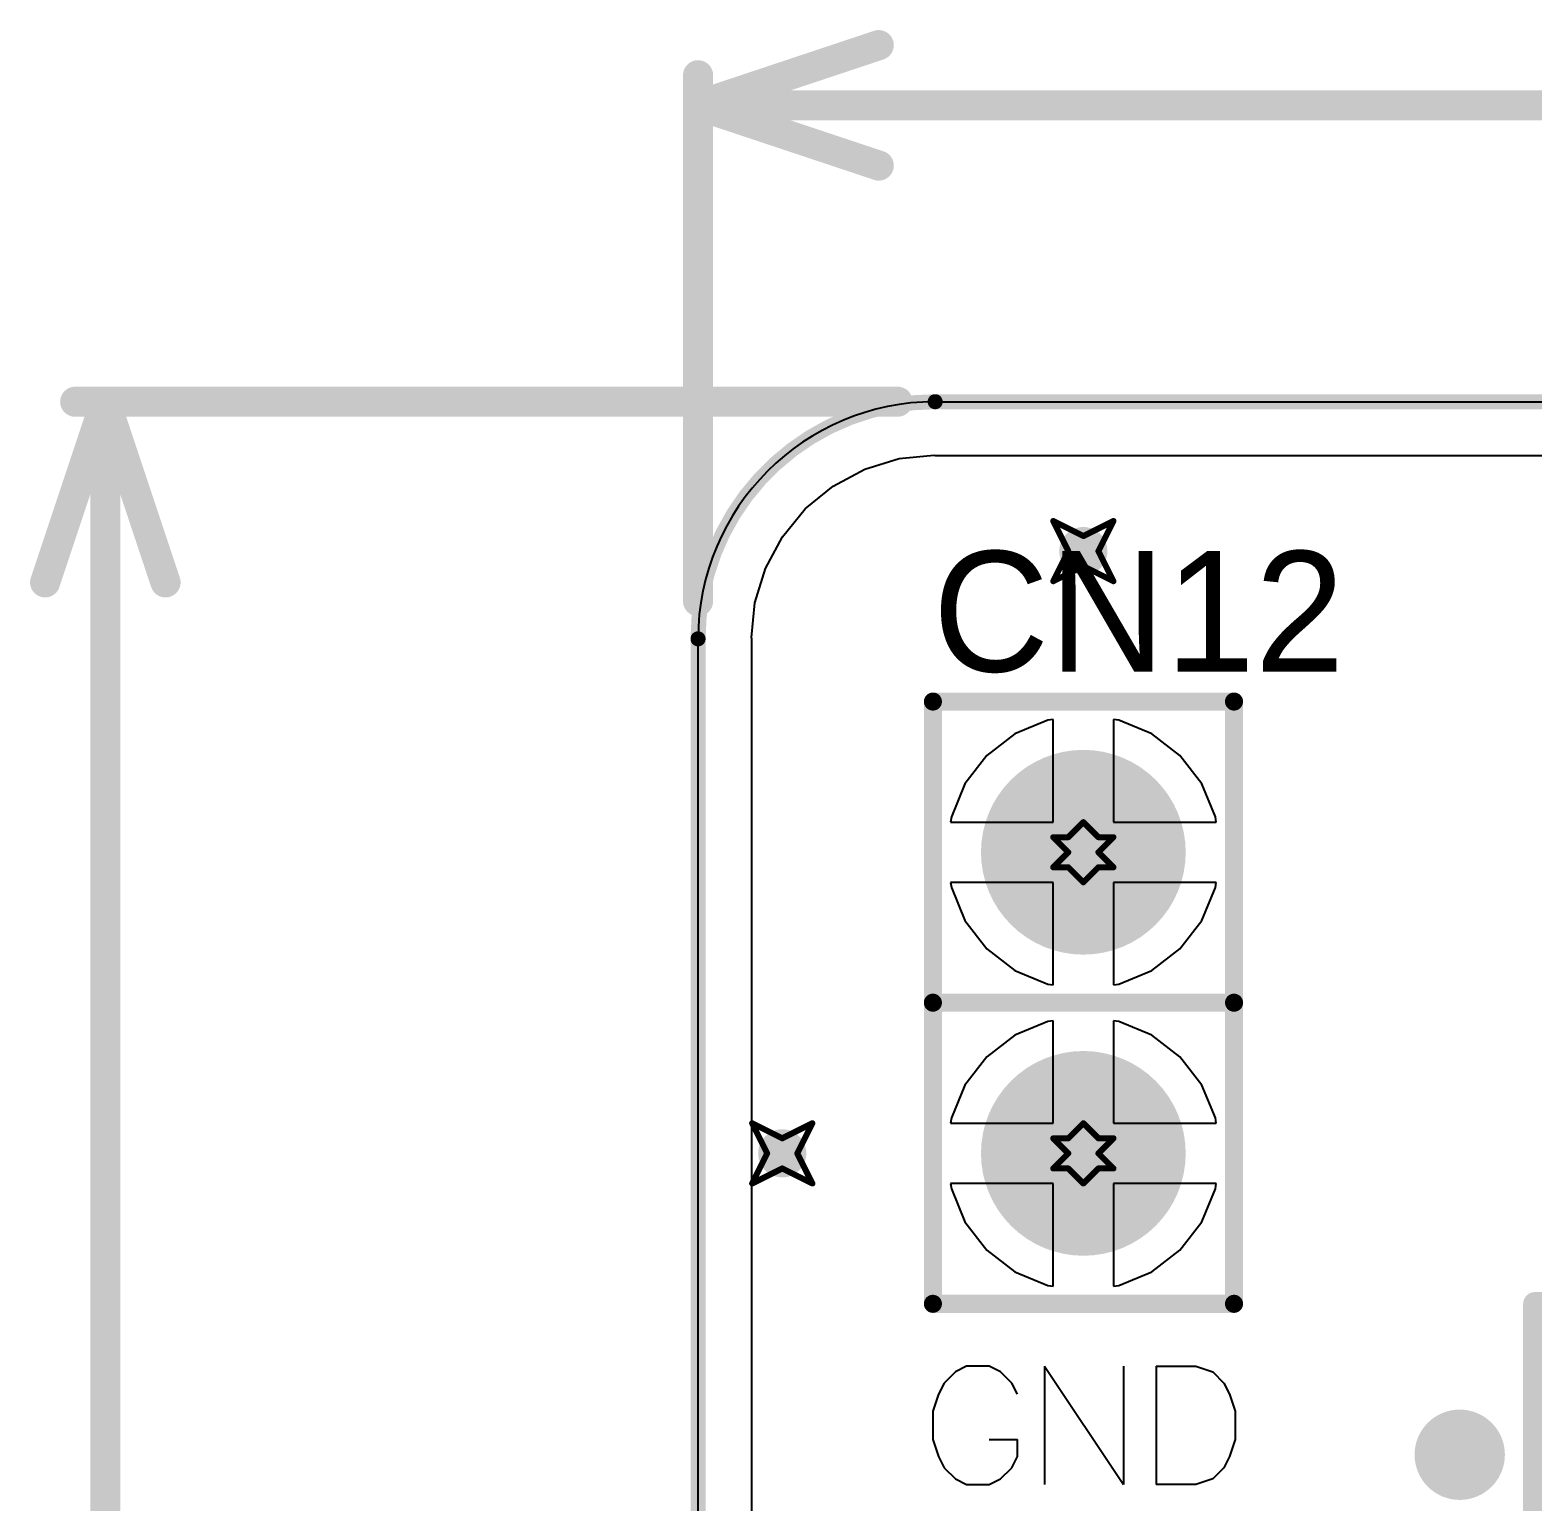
# Model space of a CAD drawing. Header units: millimetres. Extents: x 2.26 to 6.57, y 1.2 to 4.64.
# Drawn here: x 2.2585 to 2.7576, y 4.0874 to 4.5762 of the extents above; entities that cross this region are included whole.
import ezdxf

# ---------------------------------------------------------------- set-up
doc = ezdxf.new("R2010")
doc.units = ezdxf.units.MM
doc.header["$MEASUREMENT"] = 0
for name, color, linetype in [('BottomLayer', 5, 'Continuous'), ('BottomSolder', 6, 'Continuous'), ('DrillDrawing', 1, 'Continuous'), ('KeepOutLayer', 6, 'Continuous'), ('Mechanical1', 6, 'Continuous'), ('MultiLayer', 9, 'Continuous'), ('PadHoleLayer', 156, 'Continuous'), ('TopLayer', 1, 'Continuous'), ('TopOverlay', 2, 'Continuous'), ('TopSolder', 216, 'Continuous'), ('ViaHoleLayer', 16, 'Continuous')]:
    doc.layers.add(name, color=color, linetype=linetype)

# ---------------------------------------------------------------- blocks, each defined once
blk = doc.blocks.new('1_6P_88')
at = {"layer": 'BottomLayer', "const_width": 0.055}
for points in [[(0.1, 0.0075), (0.1, -0.0075)], [(0.2, 0.0075), (0.2, -0.0075)], [(0.3, 0.0075), (0.3, -0.0075)], [(0.4, 0.0075), (0.4, -0.0075)], [(0.5, 0.0075), (0.5, -0.0075)]]:
    blk.add_lwpolyline(points, dxfattribs=at)
at = {"layer": 'BottomLayer', "const_width": 0.0275}
for points in [[(0.08625, 0.0075, 1), (0.11375, 0.0075, 1)], [(0.18625, 0.0075, 1), (0.21375, 0.0075, 1)], [(0.28625, 0.0075, 1), (0.31375, 0.0075, 1)], [(0.38625, 0.0075, 1), (0.41375, 0.0075, 1)], [(0.48625, 0.0075, 1), (0.51375, 0.0075, 1)], [(0.08625, -0.0075, 1), (0.11375, -0.0075, 1)], [(0.18625, -0.0075, 1), (0.21375, -0.0075, 1)], [(0.28625, -0.0075, 1), (0.31375, -0.0075, 1)], [(0.38625, -0.0075, 1), (0.41375, -0.0075, 1)], [(0.48625, -0.0075, 1), (0.51375, -0.0075, 1)]]:
    blk.add_lwpolyline(points, format="xyb", close=True, dxfattribs=at)
at = {"layer": 'BottomLayer'}
blk.add_solid([(-0.0275, -0.035), (0.0275, -0.035), (-0.0275, 0.035), (0.0275, 0.035)], dxfattribs=at)
at = {"layer": 'BottomSolder', "const_width": 0.063}
for points in [[(0.1, 0.0075), (0.1, -0.0075)], [(0.2, 0.0075), (0.2, -0.0075)], [(0.3, 0.0075), (0.3, -0.0075)], [(0.4, 0.0075), (0.4, -0.0075)], [(0.5, 0.0075), (0.5, -0.0075)]]:
    blk.add_lwpolyline(points, dxfattribs=at)
at = {"layer": 'BottomSolder', "const_width": 0.0315}
for points in [[(0.08425, 0.0075, 1), (0.11575, 0.0075, 1)], [(0.18425, 0.0075, 1), (0.21575, 0.0075, 1)], [(0.28425, 0.0075, 1), (0.31575, 0.0075, 1)], [(0.38425, 0.0075, 1), (0.41575, 0.0075, 1)], [(0.48425, 0.0075, 1), (0.51575, 0.0075, 1)], [(0.08425, -0.0075, 1), (0.11575, -0.0075, 1)], [(0.18425, -0.0075, 1), (0.21575, -0.0075, 1)], [(0.28425, -0.0075, 1), (0.31575, -0.0075, 1)], [(0.38425, -0.0075, 1), (0.41575, -0.0075, 1)], [(0.48425, -0.0075, 1), (0.51575, -0.0075, 1)]]:
    blk.add_lwpolyline(points, format="xyb", close=True, dxfattribs=at)
at = {"layer": 'BottomSolder'}
blk.add_solid([(-0.0315, -0.039), (0.0315, -0.039), (-0.0315, 0.039), (0.0315, 0.039)], dxfattribs=at)
at = {"layer": 'MultiLayer', "const_width": 0.055}
for points in [[(0.1, 0.0075), (0.1, -0.0075)], [(0.2, 0.0075), (0.2, -0.0075)], [(0.3, 0.0075), (0.3, -0.0075)], [(0.4, 0.0075), (0.4, -0.0075)], [(0.5, 0.0075), (0.5, -0.0075)]]:
    blk.add_lwpolyline(points, dxfattribs=at)
at = {"layer": 'MultiLayer', "const_width": 0.0275}
for points in [[(0.08625, 0.0075, 1), (0.11375, 0.0075, 1)], [(0.18625, 0.0075, 1), (0.21375, 0.0075, 1)], [(0.28625, 0.0075, 1), (0.31375, 0.0075, 1)], [(0.38625, 0.0075, 1), (0.41375, 0.0075, 1)], [(0.48625, 0.0075, 1), (0.51375, 0.0075, 1)], [(0.08625, -0.0075, 1), (0.11375, -0.0075, 1)], [(0.18625, -0.0075, 1), (0.21375, -0.0075, 1)], [(0.28625, -0.0075, 1), (0.31375, -0.0075, 1)], [(0.38625, -0.0075, 1), (0.41375, -0.0075, 1)], [(0.48625, -0.0075, 1), (0.51375, -0.0075, 1)]]:
    blk.add_lwpolyline(points, format="xyb", close=True, dxfattribs=at)
at = {"layer": 'MultiLayer'}
blk.add_solid([(-0.0275, -0.035), (0.0275, -0.035), (-0.0275, 0.035), (0.0275, 0.035)], dxfattribs=at)
at = {"layer": 'PadHoleLayer', "const_width": 0.02}
for points in [[(-0.01, 0, 1), (0.01, 0, 1)], [(0.09, 0, 1), (0.11, 0, 1)], [(0.19, 0, 1), (0.21, 0, 1)], [(0.29, 0, 1), (0.31, 0, 1)], [(0.39, 0, 1), (0.41, 0, 1)], [(0.49, 0, 1), (0.51, 0, 1)]]:
    blk.add_lwpolyline(points, format="xyb", close=True, dxfattribs=at)
at = {"layer": 'TopLayer', "const_width": 0.055}
for points in [[(0.1, 0.0075), (0.1, -0.0075)], [(0.2, 0.0075), (0.2, -0.0075)], [(0.3, 0.0075), (0.3, -0.0075)], [(0.4, 0.0075), (0.4, -0.0075)], [(0.5, 0.0075), (0.5, -0.0075)]]:
    blk.add_lwpolyline(points, dxfattribs=at)
at = {"layer": 'TopLayer', "const_width": 0.0275}
for points in [[(0.08625, 0.0075, 1), (0.11375, 0.0075, 1)], [(0.18625, 0.0075, 1), (0.21375, 0.0075, 1)], [(0.28625, 0.0075, 1), (0.31375, 0.0075, 1)], [(0.38625, 0.0075, 1), (0.41375, 0.0075, 1)], [(0.48625, 0.0075, 1), (0.51375, 0.0075, 1)], [(0.08625, -0.0075, 1), (0.11375, -0.0075, 1)], [(0.18625, -0.0075, 1), (0.21375, -0.0075, 1)], [(0.28625, -0.0075, 1), (0.31375, -0.0075, 1)], [(0.38625, -0.0075, 1), (0.41375, -0.0075, 1)], [(0.48625, -0.0075, 1), (0.51375, -0.0075, 1)]]:
    blk.add_lwpolyline(points, format="xyb", close=True, dxfattribs=at)
at = {"layer": 'TopLayer'}
blk.add_solid([(-0.0275, -0.035), (0.0275, -0.035), (-0.0275, 0.035), (0.0275, 0.035)], dxfattribs=at)
at = {"layer": 'TopOverlay', "const_width": 0.00787}
for points in [[(0.55, 0.05), (-0.05, 0.05)], [(-0.05, -0.05), (-0.05, 0.05)], [(0.55, -0.05), (0.55, 0.05)], [(0.55, -0.05), (-0.05, -0.05)]]:
    blk.add_lwpolyline(points, dxfattribs=at)
at = {"layer": 'TopOverlay'}
for points, const_width in [([(-0.05197, 0.05, 1), (-0.04803, 0.05, 1)], 0.00394), ([(-0.05197, 0.05, 1), (-0.04803, 0.05, 1)], 0.00394), ([(0.54803, 0.05, 1), (0.55197, 0.05, 1)], 0.00394), ([(0.54803, 0.05, 1), (0.55197, 0.05, 1)], 0.00394), ([(-0.05197, -0.05, 1), (-0.04803, -0.05, 1)], 0.00394), ([(-0.05197, -0.05, 1), (-0.04803, -0.05, 1)], 0.00394), ([(0.54803, -0.05, 1), (0.55197, -0.05, 1)], 0.00394), ([(0.54803, -0.05, 1), (0.55197, -0.05, 1)], 0.00394), ([(0.00758, -0.075, 1), (-0.00742, -0.075, 1)], 0.015), ([(-0.01117, -0.075, 1), (-0.00367, -0.075, 1)], 0.0075), ([(0.00383, -0.075, 1), (0.01133, -0.075, 1)], 0.0075)]:
    blk.add_lwpolyline(points, format="xyb", close=True, dxfattribs=dict(at, const_width=const_width))
at = {"layer": 'TopSolder', "const_width": 0.063}
for points in [[(0.1, 0.0075), (0.1, -0.0075)], [(0.2, 0.0075), (0.2, -0.0075)], [(0.3, 0.0075), (0.3, -0.0075)], [(0.4, 0.0075), (0.4, -0.0075)], [(0.5, 0.0075), (0.5, -0.0075)]]:
    blk.add_lwpolyline(points, dxfattribs=at)
at = {"layer": 'TopSolder', "const_width": 0.0315}
for points in [[(0.08425, 0.0075, 1), (0.11575, 0.0075, 1)], [(0.18425, 0.0075, 1), (0.21575, 0.0075, 1)], [(0.28425, 0.0075, 1), (0.31575, 0.0075, 1)], [(0.38425, 0.0075, 1), (0.41575, 0.0075, 1)], [(0.48425, 0.0075, 1), (0.51575, 0.0075, 1)], [(0.08425, -0.0075, 1), (0.11575, -0.0075, 1)], [(0.18425, -0.0075, 1), (0.21575, -0.0075, 1)], [(0.28425, -0.0075, 1), (0.31575, -0.0075, 1)], [(0.38425, -0.0075, 1), (0.41575, -0.0075, 1)], [(0.48425, -0.0075, 1), (0.51575, -0.0075, 1)]]:
    blk.add_lwpolyline(points, format="xyb", close=True, dxfattribs=at)
at = {"layer": 'TopSolder'}
blk.add_solid([(-0.0315, -0.039), (0.0315, -0.039), (-0.0315, 0.039), (0.0315, 0.039)], dxfattribs=at)
blk = doc.blocks.new('SIP2_2_54_176')
at = {"layer": 'BottomLayer', "const_width": 0.03}
for points in [[(-0.015, 0, 1), (0.015, 0, 1)], [(0.085, 0, 1), (0.115, 0, 1)]]:
    blk.add_lwpolyline(points, format="xyb", close=True, dxfattribs=at)
at = {"layer": 'BottomSolder', "const_width": 0.034}
for points in [[(-0.017, 0, 1), (0.017, 0, 1)], [(0.083, 0, 1), (0.117, 0, 1)]]:
    blk.add_lwpolyline(points, format="xyb", close=True, dxfattribs=at)
at = {"layer": 'MultiLayer', "const_width": 0.03}
for points in [[(-0.015, 0, 1), (0.015, 0, 1)], [(0.085, 0, 1), (0.115, 0, 1)]]:
    blk.add_lwpolyline(points, format="xyb", close=True, dxfattribs=at)
at = {"layer": 'PadHoleLayer', "const_width": 0.02}
for points in [[(-0.01, 0, 1), (0.01, 0, 1)], [(0.09, 0, 1), (0.11, 0, 1)]]:
    blk.add_lwpolyline(points, format="xyb", close=True, dxfattribs=at)
at = {"layer": 'TopLayer', "const_width": 0.03}
for points in [[(-0.015, 0, 1), (0.015, 0, 1)], [(0.085, 0, 1), (0.115, 0, 1)]]:
    blk.add_lwpolyline(points, format="xyb", close=True, dxfattribs=at)
at = {"layer": 'TopOverlay', "const_width": 0.006}
for points in [[(-0.049961, 0.049961), (-0.049961, -0.050039)], [(-0.049961, 0.049961), (0.150039, 0.049961)], [(0.050039, 0.049961), (0.050039, -0.050039)], [(0.150039, 0.049961), (0.150039, -0.050039)], [(-0.049961, -0.050039), (0.150039, -0.050039)]]:
    blk.add_lwpolyline(points, dxfattribs=at)
at = {"layer": 'TopOverlay', "const_width": 0.003}
for points in [[(-0.051461, 0.049961, 1), (-0.048461, 0.049961, 1)], [(-0.051461, 0.049961, 1), (-0.048461, 0.049961, 1)], [(0.048539, 0.049961, 1), (0.051539, 0.049961, 1)], [(0.148539, 0.049961, 1), (0.151539, 0.049961, 1)], [(0.148539, 0.049961, 1), (0.151539, 0.049961, 1)], [(-0.051461, -0.050039, 1), (-0.048461, -0.050039, 1)], [(-0.051461, -0.050039, 1), (-0.048461, -0.050039, 1)], [(0.048539, -0.050039, 1), (0.051539, -0.050039, 1)], [(0.148539, -0.050039, 1), (0.151539, -0.050039, 1)], [(0.148539, -0.050039, 1), (0.151539, -0.050039, 1)]]:
    blk.add_lwpolyline(points, format="xyb", close=True, dxfattribs=at)
at = {"layer": 'TopSolder', "const_width": 0.034}
for points in [[(-0.017, 0, 1), (0.017, 0, 1)], [(0.083, 0, 1), (0.117, 0, 1)]]:
    blk.add_lwpolyline(points, format="xyb", close=True, dxfattribs=at)

msp = doc.modelspace()

# ---------------------------------------------------------------- linework, layer by layer
at = {"layer": 'BottomLayer'}
for p, q in [((2.5357, 4.4304), (2.54715, 4.43388)), ((2.54715, 4.43388), (2.5586, 4.435)), ((2.5586, 4.435), (2.55906, 4.43491)), ((2.55906, 4.43491), (2.55906, 4.43491)), ((2.55906, 4.43491), (2.55906, 4.43491)), ((2.55906, 4.43491), (5.15748, 4.43491)), ((2.52515, 4.42476), (2.5357, 4.4304)), ((2.5159, 4.41717), (2.52515, 4.42476)), ((2.50831, 4.40792), (2.5159, 4.41717)), ((2.50267, 4.39737), (2.50831, 4.40792)), ((2.49919, 4.38592), (2.50267, 4.39737)), ((2.49807, 4.37448), (2.49919, 4.38592)), ((2.49816, 4.37402), (2.49807, 4.37448)), ((2.49816, 3.50603), (2.49816, 4.37402)), ((2.58557, 4.34246), (2.57617, 4.33524)), ((2.59652, 4.34699), (2.58557, 4.34246)), ((2.59827, 4.34722), (2.59652, 4.34699)), ((2.59827, 4.31315), (2.59827, 4.34722)), ((2.62002, 4.34699), (2.61827, 4.34722)), ((2.61827, 4.34722), (2.61827, 4.31315)), ((2.63096, 4.34246), (2.62002, 4.34699)), ((2.64036, 4.33524), (2.63096, 4.34246)), ((2.57617, 4.33524), (2.56896, 4.32584)), ((2.64758, 4.32584), (2.64036, 4.33524)), ((2.56896, 4.32584), (2.56443, 4.3149)), ((2.65211, 4.3149), (2.64758, 4.32584)), ((2.56443, 4.3149), (2.5642, 4.31315)), ((2.5642, 4.31315), (2.59827, 4.31315)), ((2.61827, 4.31315), (2.65234, 4.31315)), ((2.65234, 4.31315), (2.65211, 4.3149)), ((2.59827, 4.29315), (2.5642, 4.29315)), ((2.5642, 4.29315), (2.56443, 4.2914)), ((2.59827, 4.25908), (2.59827, 4.29315)), ((2.65234, 4.29315), (2.61827, 4.29315)), ((2.61827, 4.29315), (2.61827, 4.25908)), ((2.65211, 4.2914), (2.65234, 4.29315)), ((2.56443, 4.2914), (2.56896, 4.28046)), ((2.64758, 4.28046), (2.65211, 4.2914)), ((2.56896, 4.28046), (2.57617, 4.27106)), ((2.64036, 4.27106), (2.64758, 4.28046)), ((2.57617, 4.27106), (2.58557, 4.26384)), ((2.63096, 4.26384), (2.64036, 4.27106)), ((2.58557, 4.26384), (2.59652, 4.25931)), ((2.62002, 4.25931), (2.63096, 4.26384)), ((2.59652, 4.25931), (2.59827, 4.25908)), ((2.61827, 4.25908), (2.62002, 4.25931)), ((2.59652, 4.24699), (2.58557, 4.24246)), ((2.59827, 4.24722), (2.59652, 4.24699)), ((2.59827, 4.21315), (2.59827, 4.24722)), ((2.62002, 4.24699), (2.61827, 4.24722)), ((2.61827, 4.24722), (2.61827, 4.21315)), ((2.63096, 4.24246), (2.62002, 4.24699)), ((2.58557, 4.24246), (2.57617, 4.23524)), ((2.64036, 4.23524), (2.63096, 4.24246)), ((2.57617, 4.23524), (2.56896, 4.22584)), ((2.64758, 4.22584), (2.64036, 4.23524)), ((2.56896, 4.22584), (2.56443, 4.2149)), ((2.65211, 4.2149), (2.64758, 4.22584)), ((2.56443, 4.2149), (2.5642, 4.21315)), ((2.5642, 4.21315), (2.59827, 4.21315)), ((2.61827, 4.21315), (2.65234, 4.21315)), ((2.65234, 4.21315), (2.65211, 4.2149)), ((2.59827, 4.19315), (2.5642, 4.19315)), ((2.5642, 4.19315), (2.56443, 4.1914)), ((2.59827, 4.15908), (2.59827, 4.19315)), ((2.65234, 4.19315), (2.61827, 4.19315)), ((2.61827, 4.19315), (2.61827, 4.15908)), ((2.65211, 4.1914), (2.65234, 4.19315)), ((2.56443, 4.1914), (2.56896, 4.18046)), ((2.64758, 4.18046), (2.65211, 4.1914)), ((2.56896, 4.18046), (2.57617, 4.17106)), ((2.64036, 4.17106), (2.64758, 4.18046)), ((2.57617, 4.17106), (2.58557, 4.16384)), ((2.63096, 4.16384), (2.64036, 4.17106)), ((2.58557, 4.16384), (2.59652, 4.15931)), ((2.62002, 4.15931), (2.63096, 4.16384)), ((2.59652, 4.15931), (2.59827, 4.15908)), ((2.61827, 4.15908), (2.62002, 4.15931))]:
    msp.add_line(p, q, dxfattribs=at)
at = {"layer": 'BottomLayer', "const_width": 0.008}
for points in [[(2.60427, 4.40315, 1), (2.61227, 4.40315, 1)], [(2.50427, 4.20315, 1), (2.51227, 4.20315, 1)]]:
    msp.add_lwpolyline(points, format="xyb", close=True, dxfattribs=at)
at = {"layer": 'DrillDrawing'}
for points, const_width in [([(2.48031, 4.55118), (2.54032, 4.57118)], 0.01), ([(2.48031, 4.38652), (2.48031, 4.56118)], 0.01), ([(2.48031, 4.55118), (3.68631, 4.55118)], 0.01), ([(2.48031, 4.55118), (2.54032, 4.53118)], 0.01), ([(2.26346, 4.39276), (2.28346, 4.45276)], 0.01), ([(2.27346, 4.45276), (2.54656, 4.45276)], 0.01), ([(2.28346, 2.96869), (2.28346, 4.45276)], 0.01), ([(2.28346, 4.45276), (2.30346, 4.39276)], 0.01), ([(2.59827, 4.41315), (2.60827, 4.40815)], 0.002), ([(2.59827, 4.41315), (2.60327, 4.40315)], 0.002), ([(2.60827, 4.40815), (2.61827, 4.41315)], 0.002), ([(2.61327, 4.40315), (2.61827, 4.41315)], 0.002), ([(2.59827, 4.39315), (2.60327, 4.40315)], 0.002), ([(2.61327, 4.40315), (2.61827, 4.39315)], 0.002), ([(2.59827, 4.39315), (2.60827, 4.39815)], 0.002), ([(2.60827, 4.39815), (2.61827, 4.39315)], 0.002), ([(2.60327, 4.30815), (2.60827, 4.31315)], 0.002), ([(2.60827, 4.31315), (2.61327, 4.30815)], 0.002), ([(2.59827, 4.30815), (2.60327, 4.30315)], 0.002), ([(2.59827, 4.30815), (2.60327, 4.30815)], 0.002), ([(2.61327, 4.30815), (2.61827, 4.30815)], 0.002), ([(2.61327, 4.30315), (2.61827, 4.30815)], 0.002), ([(2.59827, 4.29815), (2.60327, 4.30315)], 0.002), ([(2.61327, 4.30315), (2.61827, 4.29815)], 0.002), ([(2.59827, 4.29815), (2.60327, 4.29815)], 0.002), ([(2.60327, 4.29815), (2.60827, 4.29315)], 0.002), ([(2.60827, 4.29315), (2.61327, 4.29815)], 0.002), ([(2.61327, 4.29815), (2.61827, 4.29815)], 0.002), ([(2.49827, 4.21315), (2.50827, 4.20815)], 0.002), ([(2.49827, 4.21315), (2.50327, 4.20315)], 0.002), ([(2.50827, 4.20815), (2.51827, 4.21315)], 0.002), ([(2.51327, 4.20315), (2.51827, 4.21315)], 0.002), ([(2.60327, 4.20815), (2.60827, 4.21315)], 0.002), ([(2.60827, 4.21315), (2.61327, 4.20815)], 0.002), ([(2.59827, 4.20815), (2.60327, 4.20315)], 0.002), ([(2.59827, 4.20815), (2.60327, 4.20815)], 0.002), ([(2.61327, 4.20815), (2.61827, 4.20815)], 0.002), ([(2.61327, 4.20315), (2.61827, 4.20815)], 0.002), ([(2.49827, 4.19315), (2.50327, 4.20315)], 0.002), ([(2.51327, 4.20315), (2.51827, 4.19315)], 0.002), ([(2.59827, 4.19815), (2.60327, 4.20315)], 0.002), ([(2.61327, 4.20315), (2.61827, 4.19815)], 0.002), ([(2.49827, 4.19315), (2.50827, 4.19815)], 0.002), ([(2.50827, 4.19815), (2.51827, 4.19315)], 0.002), ([(2.59827, 4.19815), (2.60327, 4.19815)], 0.002), ([(2.60327, 4.19815), (2.60827, 4.19315)], 0.002), ([(2.60827, 4.19315), (2.61327, 4.19815)], 0.002), ([(2.61327, 4.19815), (2.61827, 4.19815)], 0.002)]:
    msp.add_lwpolyline(points, dxfattribs=dict(at, const_width=const_width))
for points, const_width in [([(2.53782, 4.57118, 1), (2.54282, 4.57118, 1)], 0.005), ([(2.47782, 4.56118, 1), (2.48281, 4.56118, 1)], 0.005), ([(2.47782, 4.55118, 1), (2.48281, 4.55118, 1)], 0.005), ([(2.47782, 4.55118, 1), (2.48281, 4.55118, 1)], 0.005), ([(2.47782, 4.55118, 1), (2.48281, 4.55118, 1)], 0.005), ([(2.53782, 4.53118, 1), (2.54282, 4.53118, 1)], 0.005), ([(2.27096, 4.45276, 1), (2.27596, 4.45276, 1)], 0.005), ([(2.28096, 4.45276, 1), (2.28596, 4.45276, 1)], 0.005), ([(2.28096, 4.45276, 1), (2.28596, 4.45276, 1)], 0.005), ([(2.28096, 4.45276, 1), (2.28596, 4.45276, 1)], 0.005), ([(2.54406, 4.45276, 1), (2.54906, 4.45276, 1)], 0.005), ([(2.59777, 4.41315, 1), (2.59877, 4.41315, 1)], 0.001), ([(2.59777, 4.41315, 1), (2.59877, 4.41315, 1)], 0.001), ([(2.61777, 4.41315, 1), (2.61877, 4.41315, 1)], 0.001), ([(2.61777, 4.41315, 1), (2.61877, 4.41315, 1)], 0.001), ([(2.60777, 4.40815, 1), (2.60877, 4.40815, 1)], 0.001), ([(2.60777, 4.40815, 1), (2.60877, 4.40815, 1)], 0.001), ([(2.60277, 4.40315, 1), (2.60377, 4.40315, 1)], 0.001), ([(2.60277, 4.40315, 1), (2.60377, 4.40315, 1)], 0.001), ([(2.61277, 4.40315, 1), (2.61377, 4.40315, 1)], 0.001), ([(2.61277, 4.40315, 1), (2.61377, 4.40315, 1)], 0.001), ([(2.26096, 4.39276, 1), (2.26596, 4.39276, 1)], 0.005), ([(2.30096, 4.39276, 1), (2.30596, 4.39276, 1)], 0.005), ([(2.60777, 4.39815, 1), (2.60877, 4.39815, 1)], 0.001), ([(2.60777, 4.39815, 1), (2.60877, 4.39815, 1)], 0.001), ([(2.59777, 4.39315, 1), (2.59877, 4.39315, 1)], 0.001), ([(2.59777, 4.39315, 1), (2.59877, 4.39315, 1)], 0.001), ([(2.61777, 4.39315, 1), (2.61877, 4.39315, 1)], 0.001), ([(2.61777, 4.39315, 1), (2.61877, 4.39315, 1)], 0.001), ([(2.47782, 4.38652, 1), (2.48281, 4.38652, 1)], 0.005), ([(2.60777, 4.31315, 1), (2.60877, 4.31315, 1)], 0.001), ([(2.60777, 4.31315, 1), (2.60877, 4.31315, 1)], 0.001), ([(2.59777, 4.30815, 1), (2.59877, 4.30815, 1)], 0.001), ([(2.59777, 4.30815, 1), (2.59877, 4.30815, 1)], 0.001), ([(2.60277, 4.30815, 1), (2.60377, 4.30815, 1)], 0.001), ([(2.60277, 4.30815, 1), (2.60377, 4.30815, 1)], 0.001), ([(2.61277, 4.30815, 1), (2.61377, 4.30815, 1)], 0.001), ([(2.61277, 4.30815, 1), (2.61377, 4.30815, 1)], 0.001), ([(2.61777, 4.30815, 1), (2.61877, 4.30815, 1)], 0.001), ([(2.61777, 4.30815, 1), (2.61877, 4.30815, 1)], 0.001), ([(2.60277, 4.30315, 1), (2.60377, 4.30315, 1)], 0.001), ([(2.60277, 4.30315, 1), (2.60377, 4.30315, 1)], 0.001), ([(2.61277, 4.30315, 1), (2.61377, 4.30315, 1)], 0.001), ([(2.61277, 4.30315, 1), (2.61377, 4.30315, 1)], 0.001), ([(2.59777, 4.29815, 1), (2.59877, 4.29815, 1)], 0.001), ([(2.59777, 4.29815, 1), (2.59877, 4.29815, 1)], 0.001), ([(2.60277, 4.29815, 1), (2.60377, 4.29815, 1)], 0.001), ([(2.60277, 4.29815, 1), (2.60377, 4.29815, 1)], 0.001), ([(2.61277, 4.29815, 1), (2.61377, 4.29815, 1)], 0.001), ([(2.61277, 4.29815, 1), (2.61377, 4.29815, 1)], 0.001), ([(2.61777, 4.29815, 1), (2.61877, 4.29815, 1)], 0.001), ([(2.61777, 4.29815, 1), (2.61877, 4.29815, 1)], 0.001), ([(2.60777, 4.29315, 1), (2.60877, 4.29315, 1)], 0.001), ([(2.60777, 4.29315, 1), (2.60877, 4.29315, 1)], 0.001), ([(2.49777, 4.21315, 1), (2.49877, 4.21315, 1)], 0.001), ([(2.49777, 4.21315, 1), (2.49877, 4.21315, 1)], 0.001), ([(2.51777, 4.21315, 1), (2.51877, 4.21315, 1)], 0.001), ([(2.51777, 4.21315, 1), (2.51877, 4.21315, 1)], 0.001), ([(2.60777, 4.21315, 1), (2.60877, 4.21315, 1)], 0.001), ([(2.60777, 4.21315, 1), (2.60877, 4.21315, 1)], 0.001), ([(2.50777, 4.20815, 1), (2.50877, 4.20815, 1)], 0.001), ([(2.50777, 4.20815, 1), (2.50877, 4.20815, 1)], 0.001), ([(2.59777, 4.20815, 1), (2.59877, 4.20815, 1)], 0.001), ([(2.59777, 4.20815, 1), (2.59877, 4.20815, 1)], 0.001), ([(2.60277, 4.20815, 1), (2.60377, 4.20815, 1)], 0.001), ([(2.60277, 4.20815, 1), (2.60377, 4.20815, 1)], 0.001), ([(2.61277, 4.20815, 1), (2.61377, 4.20815, 1)], 0.001), ([(2.61277, 4.20815, 1), (2.61377, 4.20815, 1)], 0.001), ([(2.61777, 4.20815, 1), (2.61877, 4.20815, 1)], 0.001), ([(2.61777, 4.20815, 1), (2.61877, 4.20815, 1)], 0.001), ([(2.50277, 4.20315, 1), (2.50377, 4.20315, 1)], 0.001), ([(2.50277, 4.20315, 1), (2.50377, 4.20315, 1)], 0.001), ([(2.51277, 4.20315, 1), (2.51377, 4.20315, 1)], 0.001), ([(2.51277, 4.20315, 1), (2.51377, 4.20315, 1)], 0.001), ([(2.60277, 4.20315, 1), (2.60377, 4.20315, 1)], 0.001), ([(2.60277, 4.20315, 1), (2.60377, 4.20315, 1)], 0.001), ([(2.61277, 4.20315, 1), (2.61377, 4.20315, 1)], 0.001), ([(2.61277, 4.20315, 1), (2.61377, 4.20315, 1)], 0.001), ([(2.50777, 4.19815, 1), (2.50877, 4.19815, 1)], 0.001), ([(2.50777, 4.19815, 1), (2.50877, 4.19815, 1)], 0.001), ([(2.59777, 4.19815, 1), (2.59877, 4.19815, 1)], 0.001), ([(2.59777, 4.19815, 1), (2.59877, 4.19815, 1)], 0.001), ([(2.60277, 4.19815, 1), (2.60377, 4.19815, 1)], 0.001), ([(2.60277, 4.19815, 1), (2.60377, 4.19815, 1)], 0.001), ([(2.61277, 4.19815, 1), (2.61377, 4.19815, 1)], 0.001), ([(2.61277, 4.19815, 1), (2.61377, 4.19815, 1)], 0.001), ([(2.61777, 4.19815, 1), (2.61877, 4.19815, 1)], 0.001), ([(2.61777, 4.19815, 1), (2.61877, 4.19815, 1)], 0.001), ([(2.49777, 4.19315, 1), (2.49877, 4.19315, 1)], 0.001), ([(2.49777, 4.19315, 1), (2.49877, 4.19315, 1)], 0.001), ([(2.51777, 4.19315, 1), (2.51877, 4.19315, 1)], 0.001), ([(2.51777, 4.19315, 1), (2.51877, 4.19315, 1)], 0.001), ([(2.60777, 4.19315, 1), (2.60877, 4.19315, 1)], 0.001), ([(2.60777, 4.19315, 1), (2.60877, 4.19315, 1)], 0.001)]:
    msp.add_lwpolyline(points, format="xyb", close=True, dxfattribs=dict(at, const_width=const_width))
at = {"layer": 'KeepOutLayer', "const_width": 0.005}
msp.add_lwpolyline([(2.48031, 4.37402, -0.414214), (2.55906, 4.45276)], format="xyb", dxfattribs=at)
for points in [[(2.55906, 4.45276), (5.15748, 4.45276)], [(2.48031, 3.48819), (2.48031, 4.37402)]]:
    msp.add_lwpolyline(points, dxfattribs=at)
at = {"layer": 'KeepOutLayer', "const_width": 0.0025}
for points in [[(2.55781, 4.45276, 1), (2.56031, 4.45276, 1)], [(2.55781, 4.45276, 1), (2.56031, 4.45276, 1)], [(2.47906, 4.37402, 1), (2.48156, 4.37402, 1)], [(2.47906, 4.37402, 1), (2.48156, 4.37402, 1)]]:
    msp.add_lwpolyline(points, format="xyb", close=True, dxfattribs=at)
at = {"layer": 'Mechanical1'}
for p, q in [((2.55906, 4.45276), (5.15748, 4.45276)), ((2.48031, 3.48819), (2.48031, 4.37402))]:
    msp.add_line(p, q, dxfattribs=at)
msp.add_arc((2.55906, 4.37402), 0.07874, 90, 180, dxfattribs=at)
at = {"layer": 'MultiLayer', "const_width": 0.008}
for points in [[(2.60427, 4.40315, 1), (2.61227, 4.40315, 1)], [(2.50427, 4.20315, 1), (2.51227, 4.20315, 1)]]:
    msp.add_lwpolyline(points, format="xyb", close=True, dxfattribs=at)
at = {"layer": 'TopLayer'}
for p, q in [((2.5357, 4.4304), (2.54715, 4.43388)), ((2.54715, 4.43388), (2.5586, 4.435)), ((2.5586, 4.435), (2.55906, 4.43491)), ((2.55906, 4.43491), (2.55906, 4.43491)), ((2.55906, 4.43491), (2.55906, 4.43491)), ((2.55906, 4.43491), (4.08785, 4.43491)), ((2.52515, 4.42476), (2.5357, 4.4304)), ((2.5159, 4.41717), (2.52515, 4.42476)), ((2.50831, 4.40792), (2.5159, 4.41717)), ((2.50267, 4.39737), (2.50831, 4.40792)), ((2.49919, 4.38592), (2.50267, 4.39737)), ((2.49807, 4.37448), (2.49919, 4.38592)), ((2.49816, 4.37402), (2.49807, 4.37448)), ((2.49816, 3.50603), (2.49816, 4.37402)), ((2.58557, 4.34246), (2.57617, 4.33524)), ((2.59652, 4.34699), (2.58557, 4.34246)), ((2.59827, 4.34722), (2.59652, 4.34699)), ((2.59827, 4.31315), (2.59827, 4.34722)), ((2.62002, 4.34699), (2.61827, 4.34722)), ((2.61827, 4.34722), (2.61827, 4.31315)), ((2.63096, 4.34246), (2.62002, 4.34699)), ((2.64036, 4.33524), (2.63096, 4.34246)), ((2.57617, 4.33524), (2.56896, 4.32584)), ((2.64758, 4.32584), (2.64036, 4.33524)), ((2.56896, 4.32584), (2.56443, 4.3149)), ((2.65211, 4.3149), (2.64758, 4.32584)), ((2.56443, 4.3149), (2.5642, 4.31315)), ((2.5642, 4.31315), (2.59827, 4.31315)), ((2.61827, 4.31315), (2.65234, 4.31315)), ((2.65234, 4.31315), (2.65211, 4.3149)), ((2.59827, 4.29315), (2.5642, 4.29315)), ((2.5642, 4.29315), (2.56443, 4.2914)), ((2.59827, 4.25908), (2.59827, 4.29315)), ((2.65234, 4.29315), (2.61827, 4.29315)), ((2.61827, 4.29315), (2.61827, 4.25908)), ((2.65211, 4.2914), (2.65234, 4.29315)), ((2.56443, 4.2914), (2.56896, 4.28046)), ((2.64758, 4.28046), (2.65211, 4.2914)), ((2.56896, 4.28046), (2.57617, 4.27106)), ((2.64036, 4.27106), (2.64758, 4.28046)), ((2.57617, 4.27106), (2.58557, 4.26384)), ((2.63096, 4.26384), (2.64036, 4.27106)), ((2.58557, 4.26384), (2.59652, 4.25931)), ((2.62002, 4.25931), (2.63096, 4.26384)), ((2.59652, 4.25931), (2.59827, 4.25908)), ((2.61827, 4.25908), (2.62002, 4.25931)), ((2.59652, 4.24699), (2.58557, 4.24246)), ((2.59827, 4.24722), (2.59652, 4.24699)), ((2.59827, 4.21315), (2.59827, 4.24722)), ((2.62002, 4.24699), (2.61827, 4.24722)), ((2.61827, 4.24722), (2.61827, 4.21315)), ((2.63096, 4.24246), (2.62002, 4.24699)), ((2.58557, 4.24246), (2.57617, 4.23524)), ((2.64036, 4.23524), (2.63096, 4.24246)), ((2.57617, 4.23524), (2.56896, 4.22584)), ((2.64758, 4.22584), (2.64036, 4.23524)), ((2.56896, 4.22584), (2.56443, 4.2149)), ((2.65211, 4.2149), (2.64758, 4.22584)), ((2.56443, 4.2149), (2.5642, 4.21315)), ((2.5642, 4.21315), (2.59827, 4.21315)), ((2.61827, 4.21315), (2.65234, 4.21315)), ((2.65234, 4.21315), (2.65211, 4.2149)), ((2.59827, 4.19315), (2.5642, 4.19315)), ((2.5642, 4.19315), (2.56443, 4.1914)), ((2.59827, 4.15908), (2.59827, 4.19315)), ((2.65234, 4.19315), (2.61827, 4.19315)), ((2.61827, 4.19315), (2.61827, 4.15908)), ((2.65211, 4.1914), (2.65234, 4.19315)), ((2.56443, 4.1914), (2.56896, 4.18046)), ((2.64758, 4.18046), (2.65211, 4.1914)), ((2.56896, 4.18046), (2.57617, 4.17106)), ((2.64036, 4.17106), (2.64758, 4.18046)), ((2.57617, 4.17106), (2.58557, 4.16384)), ((2.63096, 4.16384), (2.64036, 4.17106)), ((2.58557, 4.16384), (2.59652, 4.15931)), ((2.62002, 4.15931), (2.63096, 4.16384)), ((2.59652, 4.15931), (2.59827, 4.15908)), ((2.61827, 4.15908), (2.62002, 4.15931))]:
    msp.add_line(p, q, dxfattribs=at)
at = {"layer": 'TopLayer', "const_width": 0.008}
for points in [[(2.60427, 4.40315, 1), (2.61227, 4.40315, 1)], [(2.50427, 4.20315, 1), (2.51227, 4.20315, 1)]]:
    msp.add_lwpolyline(points, format="xyb", close=True, dxfattribs=at)
at = {"layer": 'TopOverlay'}
for p, q in [((2.56577, 4.13064), (2.56202, 4.12689)), ((2.56951, 4.13251), (2.56577, 4.13064)), ((2.57701, 4.13251), (2.56951, 4.13251)), ((2.58076, 4.13064), (2.57701, 4.13251)), ((2.58451, 4.12689), (2.58076, 4.13064)), ((2.59538, 4.13251), (2.59538, 4.09315)), ((2.59538, 4.13251), (2.62162, 4.09315)), ((2.62162, 4.13251), (2.62162, 4.09315)), ((2.63249, 4.13251), (2.63249, 4.09315)), ((2.63249, 4.13251), (2.64561, 4.13251)), ((2.64561, 4.13251), (2.65124, 4.13064)), ((2.65124, 4.13064), (2.65498, 4.12689)), ((2.56014, 4.12314), (2.55827, 4.11752)), ((2.56202, 4.12689), (2.56014, 4.12314)), ((2.58638, 4.12314), (2.58451, 4.12689)), ((2.65498, 4.12689), (2.65686, 4.12314)), ((2.65686, 4.12314), (2.65873, 4.11752)), ((2.55827, 4.11752), (2.55827, 4.10814)), ((2.65873, 4.11752), (2.65873, 4.10814)), ((2.55827, 4.10814), (2.56014, 4.10252)), ((2.57701, 4.10814), (2.58638, 4.10814)), ((2.58638, 4.10252), (2.58638, 4.10814)), ((2.65873, 4.10814), (2.65686, 4.10252)), ((2.56014, 4.10252), (2.56202, 4.09877)), ((2.56202, 4.09877), (2.56577, 4.09502)), ((2.58076, 4.09502), (2.58451, 4.09877)), ((2.58451, 4.09877), (2.58638, 4.10252)), ((2.65498, 4.09877), (2.65124, 4.09502)), ((2.65686, 4.10252), (2.65498, 4.09877)), ((2.56577, 4.09502), (2.56951, 4.09315)), ((2.56951, 4.09315), (2.57701, 4.09315)), ((2.57701, 4.09315), (2.58076, 4.09502)), ((2.64561, 4.09315), (2.63249, 4.09315)), ((2.65124, 4.09502), (2.64561, 4.09315))]:
    msp.add_line(p, q, dxfattribs=at)
at = {"layer": 'ViaHoleLayer', "const_width": 0.004}
for points in [[(2.60627, 4.40315, 1), (2.61027, 4.40315, 1)], [(2.50627, 4.20315, 1), (2.51027, 4.20315, 1)]]:
    msp.add_lwpolyline(points, format="xyb", close=True, dxfattribs=at)

# ---------------------------------------------------------------- block references
for name, p, rotation in [('SIP2_2_54_176', (2.60827, 4.20315), 90), ('1_6P_88', (2.80827, 4.10315), 270)]:
    msp.add_blockref(name, p, dxfattribs=dict(rotation=rotation))

# ---------------------------------------------------------------- texts
at = {"layer": 'TopOverlay'}
msp.add_text('CN12', height=0.04, dxfattribs=at).set_placement((2.55827, 4.36315))

doc.saveas('drawing.dxf')
